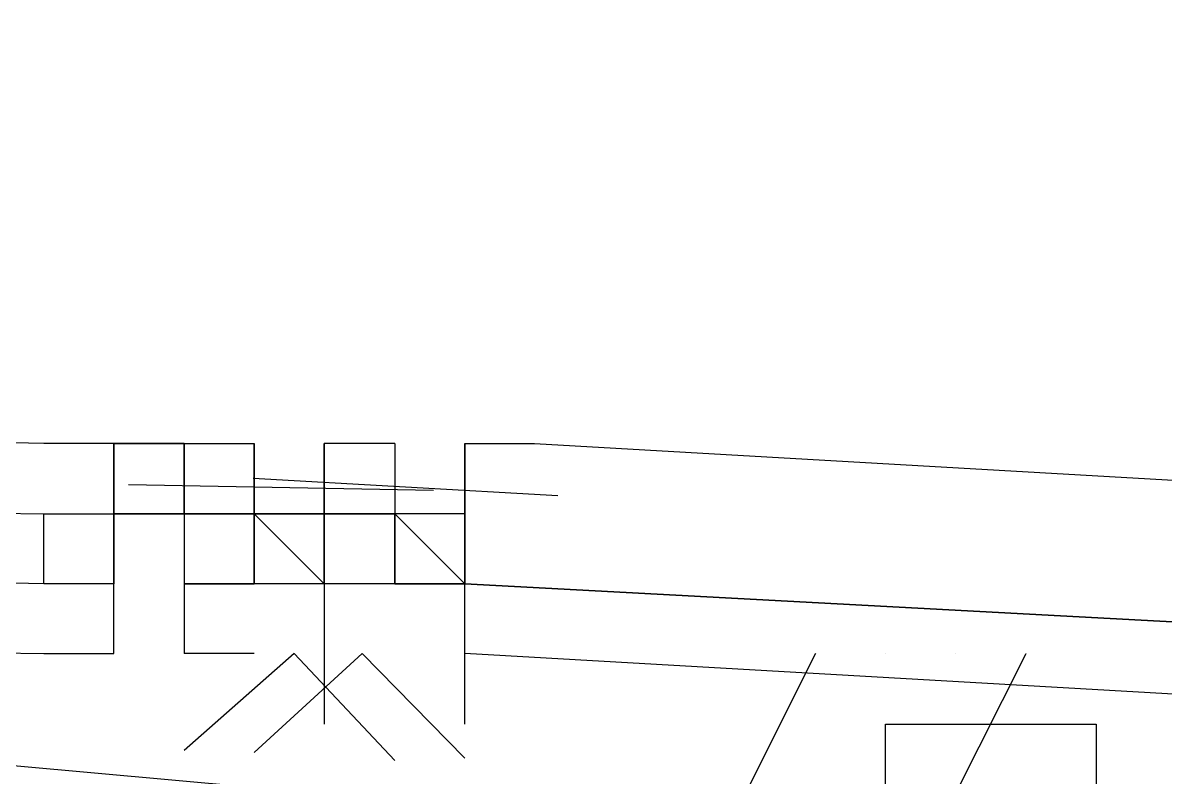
# Model space of a CAD drawing. Header units: feet. Extents: x -84 to 198, y -22 to 181.
# Drawn here: x 91.636 to 91.8531, y 153.9943 to 154.1378 of the extents above; entities that cross this region are included whole.
import ezdxf

# ---------------------------------------------------------------- set-up
doc = ezdxf.new("R2010")
doc.units = ezdxf.units.FT
doc.layers.add('A-LINEA', color=7, linetype='CONTINUOUS')

msp = doc.modelspace()

# ---------------------------------------------------------------- linework, layer by layer
at = {"layer": 'A-LINEA'}
for p, q in [((91.6533, 154.0578), (91.6533, 154.0578)), ((91.6533, 154.0578), (91.6533, 154.0578)), ((91.6533, 154.0578), (91.6533, 154.0578)), ((91.6533, 154.0578), (91.6667, 154.0578)), ((91.6533, 154.0578), (91.6533, 154.0578)), ((91.6533, 154.0578), (91.6533, 154.0578)), ((91.6533, 154.0444), (91.6533, 154.0578)), ((91.6533, 154.0578), (91.6533, 154.0578)), ((91.6533, 154.0578), (91.6533, 154.0578)), ((91.6667, 154.0578), (91.6533, 154.0578)), ((91.6533, 154.0578), (91.6533, 154.0578)), ((91.6533, 154.0578), (91.6533, 154.0578)), ((91.6533, 154.0578), (91.6533, 154.0578)), ((91.6533, 154.0578), (91.6533, 154.0578)), ((91.6533, 154.0578), (91.6533, 154.0578)), ((91.6533, 154.0578), (91.6533, 154.0578)), ((91.6533, 154.0578), (91.6533, 154.0578)), ((91.6533, 154.0578), (91.6667, 154.0578)), ((91.6533, 154.0578), (91.6533, 154.0578)), ((91.6533, 154.0578), (91.6533, 154.0578)), ((91.6533, 154.0444), (91.6533, 154.0578)), ((91.6533, 154.0578), (91.6533, 154.0578)), ((91.6533, 154.0578), (91.6533, 154.0578)), ((91.6667, 154.0578), (91.6533, 154.0578)), ((91.6533, 154.0578), (91.6533, 154.0578)), ((91.6533, 154.0578), (91.6533, 154.0578)), ((91.6533, 154.0578), (91.6533, 154.0578)), ((91.6533, 154.0578), (91.6533, 154.0578)), ((91.6667, 154.0578), (91.6667, 154.0578)), ((91.6667, 154.0578), (91.6667, 154.0578)), ((91.6667, 154.0578), (91.68, 154.0578)), ((91.6667, 154.0578), (91.6667, 154.0578)), ((91.6667, 154.0578), (91.6667, 154.0578)), ((91.6667, 154.0578), (91.68, 154.0578)), ((91.6667, 154.0578), (91.6667, 154.0578)), ((91.6667, 154.0578), (91.6667, 154.0578)), ((91.6667, 154.0444), (91.6667, 154.0578)), ((91.6667, 154.0578), (91.6667, 154.0578)), ((91.6667, 154.0578), (91.6667, 154.0444)), ((91.6667, 154.0578), (91.6667, 154.0578)), ((91.6667, 154.0578), (91.6667, 154.0578)), ((91.6667, 154.0578), (91.6667, 154.0444)), ((91.6667, 154.0578), (91.6667, 154.0578)), ((91.6667, 154.0578), (91.6667, 154.0578)), ((91.6667, 154.0578), (91.6667, 154.0578)), ((91.6667, 154.0578), (91.6667, 154.0444)), ((91.6667, 154.0578), (91.6667, 154.0578)), ((91.6667, 154.0578), (91.6667, 154.0578)), ((91.6667, 154.0578), (91.68, 154.0578)), ((91.6667, 154.0578), (91.6667, 154.0578)), ((91.6667, 154.0578), (91.6667, 154.0578)), ((91.6667, 154.0578), (91.68, 154.0578)), ((91.6667, 154.0578), (91.6667, 154.0578)), ((91.6667, 154.0578), (91.6667, 154.0578)), ((91.6667, 154.0444), (91.6667, 154.0578)), ((91.6667, 154.0578), (91.6667, 154.0578)), ((91.6667, 154.0578), (91.6667, 154.0444)), ((91.6667, 154.0578), (91.6667, 154.0578)), ((91.6667, 154.0578), (91.6667, 154.0578)), ((91.6667, 154.0578), (91.6667, 154.0444)), ((91.6667, 154.0578), (91.6667, 154.0578)), ((91.6667, 154.0578), (91.6667, 154.0578)), ((91.6667, 154.0578), (91.6667, 154.0578)), ((91.6667, 154.0578), (91.6667, 154.0444)), ((91.68, 154.0578), (91.68, 154.0578)), ((91.68, 154.0578), (91.68, 154.0578)), ((91.68, 154.0578), (91.68, 154.0578)), ((91.68, 154.0578), (91.68, 154.0578)), ((91.68, 154.0578), (91.68, 154.0578)), ((91.68, 154.0578), (91.68, 154.0578)), ((91.68, 154.0578), (91.68, 154.0578)), ((91.68, 154.0444), (91.68, 154.0578)), ((91.68, 154.0578), (91.68, 154.0578)), ((91.68, 154.0578), (91.68, 154.0578)), ((91.68, 154.0578), (91.68, 154.0578)), ((91.68, 154.0578), (91.68, 154.0578)), ((91.68, 154.0578), (91.68, 154.0578)), ((91.68, 154.0578), (91.68, 154.0578)), ((91.68, 154.0578), (91.68, 154.0578)), ((91.68, 154.0578), (91.68, 154.0578)), ((91.68, 154.0578), (91.68, 154.0578)), ((91.68, 154.0578), (91.68, 154.0578)), ((91.68, 154.0578), (91.68, 154.0578)), ((91.68, 154.0578), (91.68, 154.0578)), ((91.68, 154.0578), (91.68, 154.0444)), ((91.68, 154.0578), (91.68, 154.0578)), ((91.68, 154.0578), (91.68, 154.0578)), ((91.68, 154.0578), (91.68, 154.0578)), ((91.68, 154.0444), (91.68, 154.0578)), ((91.68, 154.0578), (91.68, 154.0578)), ((91.68, 154.0578), (91.68, 154.0578)), ((91.68, 154.0578), (91.68, 154.0578)), ((91.68, 154.0578), (91.68, 154.0578)), ((91.68, 154.0578), (91.68, 154.0578)), ((91.68, 154.0578), (91.68, 154.0578)), ((91.68, 154.0578), (91.68, 154.0578)), ((91.68, 154.0578), (91.68, 154.0578)), ((91.68, 154.0578), (91.68, 154.0578)), ((91.68, 154.0444), (91.68, 154.0578)), ((91.68, 154.0578), (91.68, 154.0578)), ((91.68, 154.0578), (91.68, 154.0578)), ((91.68, 154.0578), (91.68, 154.0578)), ((91.68, 154.0578), (91.68, 154.0578)), ((91.68, 154.0578), (91.68, 154.0578)), ((91.68, 154.0578), (91.68, 154.0578)), ((91.68, 154.0578), (91.68, 154.0578)), ((91.68, 154.0578), (91.68, 154.0578)), ((91.68, 154.0578), (91.68, 154.0578)), ((91.68, 154.0578), (91.68, 154.0578)), ((91.68, 154.0578), (91.68, 154.0578)), ((91.68, 154.0578), (91.68, 154.0578)), ((91.68, 154.0578), (91.68, 154.0444)), ((91.68, 154.0578), (91.68, 154.0578)), ((91.68, 154.0578), (91.68, 154.0578)), ((91.68, 154.0578), (91.68, 154.0578)), ((91.68, 154.0444), (91.68, 154.0578)), ((91.68, 154.0578), (91.68, 154.0578)), ((91.68, 154.0578), (91.68, 154.0578)), ((91.6933, 154.0578), (91.6933, 154.0578)), ((91.6933, 154.0444), (91.6933, 154.0578)), ((91.6933, 154.0578), (91.6933, 154.0578)), ((91.6933, 154.0578), (91.6933, 154.0578)), ((91.6933, 154.0578), (91.6933, 154.0578)), ((91.6933, 154.0578), (91.6933, 154.0578)), ((91.6933, 154.0578), (91.6933, 154.0578)), ((91.6933, 154.0444), (91.6933, 154.0578)), ((91.6933, 154.0578), (91.6933, 154.0578)), ((91.6933, 154.0578), (91.6933, 154.0578)), ((91.6933, 154.0444), (91.6933, 154.0578)), ((91.6933, 154.0578), (91.6933, 154.0578)), ((91.6933, 154.0578), (91.6933, 154.0578)), ((91.6933, 154.0578), (91.6933, 154.0578)), ((91.6933, 154.0578), (91.6933, 154.0578)), ((91.6933, 154.0444), (91.6933, 154.0578)), ((91.6933, 154.0578), (91.6933, 154.0578)), ((91.6933, 154.0578), (91.6933, 154.0578)), ((91.6933, 154.0578), (91.6933, 154.0578)), ((91.6933, 154.0578), (91.6933, 154.0578)), ((91.6933, 154.0578), (91.6933, 154.0444)), ((91.6933, 154.0578), (91.6933, 154.0578)), ((91.6933, 154.0578), (91.6933, 154.0578)), ((91.6933, 154.0578), (91.6933, 154.0578)), ((91.7067, 154.0578), (91.6933, 154.0578)), ((91.6933, 154.0578), (91.6933, 154.0578)), ((91.6933, 154.0444), (91.6933, 154.0578)), ((91.6933, 154.0578), (91.6933, 154.0578)), ((91.6933, 154.0578), (91.6933, 154.0578)), ((91.6933, 154.0578), (91.6933, 154.0578)), ((91.6933, 154.0578), (91.6933, 154.0578)), ((91.6933, 154.0578), (91.6933, 154.0578)), ((91.6933, 154.0444), (91.6933, 154.0578)), ((91.6933, 154.0578), (91.6933, 154.0578)), ((91.6933, 154.0578), (91.6933, 154.0578)), ((91.6933, 154.0444), (91.6933, 154.0578)), ((91.6933, 154.0578), (91.6933, 154.0578)), ((91.6933, 154.0578), (91.6933, 154.0578)), ((91.6933, 154.0578), (91.6933, 154.0578)), ((91.6933, 154.0578), (91.6933, 154.0578)), ((91.6933, 154.0444), (91.6933, 154.0578)), ((91.6933, 154.0578), (91.6933, 154.0578)), ((91.6933, 154.0578), (91.6933, 154.0578)), ((91.6933, 154.0578), (91.6933, 154.0578)), ((91.6933, 154.0578), (91.6933, 154.0578)), ((91.6933, 154.0578), (91.6933, 154.0444)), ((91.6933, 154.0578), (91.6933, 154.0578)), ((91.6933, 154.0578), (91.6933, 154.0578)), ((91.6933, 154.0578), (91.6933, 154.0578)), ((91.7067, 154.0578), (91.6933, 154.0578)), ((91.7067, 154.0578), (91.7067, 154.0578)), ((91.7067, 154.0578), (91.7067, 154.0578)), ((91.7067, 154.0578), (91.7067, 154.0578)), ((91.7067, 154.0578), (91.7067, 154.0578)), ((91.7067, 154.0578), (91.7067, 154.0444)), ((91.7067, 154.0578), (91.7067, 154.0578)), ((91.7067, 154.0578), (91.7067, 154.0578)), ((91.7067, 154.0578), (91.7067, 154.0578)), ((91.7067, 154.0578), (91.7067, 154.0578)), ((91.7067, 154.0578), (91.7067, 154.0444)), ((91.7067, 154.0578), (91.7067, 154.0578)), ((91.7067, 154.0578), (91.7067, 154.0578)), ((91.7067, 154.0578), (91.7067, 154.0578)), ((91.7067, 154.0578), (91.7067, 154.0578)), ((91.7067, 154.0578), (91.7067, 154.0444)), ((91.7067, 154.0578), (91.7067, 154.0578)), ((91.7067, 154.0578), (91.7067, 154.0578)), ((91.7067, 154.0578), (91.7067, 154.0578)), ((91.7067, 154.0578), (91.7067, 154.0578)), ((91.7067, 154.0578), (91.7067, 154.0444)), ((91.72, 154.0578), (91.72, 154.0578)), ((91.72, 154.0578), (91.72, 154.0578)), ((91.72, 154.0578), (91.72, 154.0444)), ((91.72, 154.0578), (91.72, 154.0578)), ((91.72, 154.0578), (91.72, 154.0578)), ((91.72, 154.0578), (91.72, 154.0578)), ((91.72, 154.0578), (91.72, 154.0444)), ((91.72, 154.0578), (91.72, 154.0578)), ((91.72, 154.0578), (91.72, 154.0578)), ((91.72, 154.0444), (91.72, 154.0578)), ((91.72, 154.0578), (91.72, 154.0578)), ((91.72, 154.0578), (91.72, 154.0578)), ((91.72, 154.0578), (91.72, 154.0578)), ((91.72, 154.0578), (91.72, 154.0578)), ((91.72, 154.0578), (91.72, 154.0444)), ((91.72, 154.0578), (91.72, 154.0578)), ((91.72, 154.0578), (91.72, 154.0578)), ((91.72, 154.0578), (91.72, 154.0578)), ((91.72, 154.0578), (91.72, 154.0444)), ((91.72, 154.0578), (91.72, 154.0578)), ((91.72, 154.0578), (91.72, 154.0578)), ((91.72, 154.0444), (91.72, 154.0578)), ((91.72, 154.0578), (91.72, 154.0578)), ((91.72, 154.0578), (91.72, 154.0578)), ((91.6798, 154.0512), (91.7377, 154.0479)), ((91.6798, 154.0512), (91.7377, 154.0479)), ((91.6561, 154.05), (91.7141, 154.0489)), ((91.6561, 154.05), (91.7141, 154.0489)), ((91.6533, 154.0444), (91.6533, 154.0444)), ((91.6533, 154.0444), (91.6533, 154.0444)), ((91.6533, 154.0444), (91.6533, 154.0444)), ((91.6533, 154.0444), (91.6533, 154.0444)), ((91.6533, 154.0444), (91.6533, 154.0444)), ((91.6533, 154.0444), (91.6533, 154.0444)), ((91.6533, 154.0444), (91.6533, 154.0444)), ((91.6533, 154.0444), (91.6533, 154.0444)), ((91.6533, 154.0311), (91.6533, 154.0444)), ((91.6533, 154.0444), (91.6667, 154.0444)), ((91.6533, 154.0444), (91.6533, 154.0444)), ((91.6533, 154.0444), (91.6667, 154.0444)), ((91.6533, 154.0444), (91.6533, 154.0444)), ((91.6533, 154.0444), (91.6533, 154.0444)), ((91.6533, 154.0444), (91.6533, 154.0444)), ((91.6533, 154.0444), (91.6533, 154.0444)), ((91.6533, 154.0444), (91.6533, 154.0444)), ((91.6533, 154.0444), (91.6667, 154.0444)), ((91.6533, 154.0444), (91.6533, 154.0444)), ((91.6533, 154.0444), (91.6533, 154.0444)), ((91.6533, 154.0444), (91.6533, 154.0444)), ((91.6533, 154.0444), (91.6533, 154.0444)), ((91.6533, 154.0444), (91.6533, 154.0444)), ((91.6533, 154.0444), (91.6533, 154.0311)), ((91.6533, 154.0444), (91.6533, 154.0444)), ((91.6533, 154.0444), (91.6533, 154.0444)), ((91.6533, 154.0444), (91.6533, 154.0444)), ((91.6533, 154.0444), (91.6533, 154.0444)), ((91.6533, 154.0444), (91.6533, 154.0444)), ((91.6533, 154.0444), (91.6533, 154.0444)), ((91.6533, 154.0444), (91.6533, 154.0311)), ((91.6533, 154.0444), (91.6533, 154.0444)), ((91.6533, 154.0444), (91.6533, 154.0444)), ((91.6533, 154.0444), (91.6533, 154.0444)), ((91.6533, 154.0444), (91.6533, 154.0444)), ((91.6533, 154.0444), (91.6533, 154.0444)), ((91.6533, 154.0444), (91.6533, 154.0444)), ((91.6533, 154.0444), (91.6533, 154.0444)), ((91.6533, 154.0444), (91.6533, 154.0444)), ((91.6533, 154.0311), (91.6533, 154.0444)), ((91.6533, 154.0444), (91.6667, 154.0444)), ((91.6533, 154.0444), (91.6533, 154.0444)), ((91.6533, 154.0444), (91.6667, 154.0444)), ((91.6533, 154.0444), (91.6533, 154.0444)), ((91.6533, 154.0444), (91.6533, 154.0444)), ((91.6533, 154.0444), (91.6533, 154.0444)), ((91.6533, 154.0444), (91.6533, 154.0444)), ((91.6533, 154.0444), (91.6533, 154.0444)), ((91.6533, 154.0444), (91.6667, 154.0444)), ((91.6533, 154.0444), (91.6533, 154.0444)), ((91.6533, 154.0444), (91.6533, 154.0444)), ((91.6533, 154.0444), (91.6533, 154.0444)), ((91.6533, 154.0444), (91.6533, 154.0444)), ((91.6533, 154.0444), (91.6533, 154.0444)), ((91.6533, 154.0444), (91.6533, 154.0311)), ((91.6533, 154.0444), (91.6533, 154.0444)), ((91.6533, 154.0444), (91.6533, 154.0444)), ((91.6533, 154.0444), (91.6533, 154.0444)), ((91.6533, 154.0444), (91.6533, 154.0444)), ((91.6533, 154.0444), (91.6533, 154.0444)), ((91.6533, 154.0444), (91.6533, 154.0444)), ((91.6533, 154.0444), (91.6533, 154.0311)), ((91.6667, 154.0444), (91.6667, 154.0444)), ((91.6667, 154.0444), (91.6667, 154.0444)), ((91.6667, 154.0444), (91.6667, 154.0311)), ((91.6667, 154.0444), (91.6667, 154.0444)), ((91.6667, 154.0444), (91.6667, 154.0444)), ((91.68, 154.0444), (91.6667, 154.0444)), ((91.6667, 154.0444), (91.6667, 154.0444)), ((91.6667, 154.0444), (91.6667, 154.0444)), ((91.68, 154.0444), (91.6667, 154.0444)), ((91.6667, 154.0444), (91.6667, 154.0444)), ((91.6667, 154.0444), (91.6667, 154.0444)), ((91.6667, 154.0444), (91.68, 154.0444)), ((91.6667, 154.0444), (91.68, 154.0444)), ((91.6667, 154.0444), (91.6667, 154.0444)), ((91.6667, 154.0444), (91.6667, 154.0444)), ((91.6667, 154.0444), (91.6667, 154.0444)), ((91.6667, 154.0444), (91.6667, 154.0444)), ((91.6667, 154.0444), (91.6667, 154.0444)), ((91.6667, 154.0444), (91.6667, 154.0444)), ((91.6667, 154.0444), (91.6667, 154.0444)), ((91.6667, 154.0444), (91.6667, 154.0444)), ((91.6667, 154.0444), (91.6667, 154.0444)), ((91.6667, 154.0444), (91.6667, 154.0444)), ((91.6667, 154.0444), (91.6667, 154.0444)), ((91.6667, 154.0444), (91.6667, 154.0444)), ((91.6667, 154.0444), (91.6667, 154.0444)), ((91.6667, 154.0444), (91.6667, 154.0444)), ((91.68, 154.0444), (91.6667, 154.0444)), ((91.6667, 154.0444), (91.6667, 154.0444)), ((91.6667, 154.0444), (91.6667, 154.0444)), ((91.6667, 154.0444), (91.6667, 154.0444)), ((91.68, 154.0444), (91.6667, 154.0444)), ((91.6667, 154.0444), (91.6667, 154.0444)), ((91.6667, 154.0444), (91.6667, 154.0444)), ((91.6667, 154.0444), (91.6667, 154.0444)), ((91.6667, 154.0444), (91.6667, 154.0444)), ((91.6667, 154.0444), (91.6667, 154.0444)), ((91.6667, 154.0444), (91.6667, 154.0311)), ((91.6667, 154.0444), (91.6667, 154.0444)), ((91.6667, 154.0444), (91.6667, 154.0444)), ((91.68, 154.0444), (91.6667, 154.0444)), ((91.6667, 154.0444), (91.6667, 154.0444)), ((91.6667, 154.0444), (91.6667, 154.0444)), ((91.68, 154.0444), (91.6667, 154.0444)), ((91.6667, 154.0444), (91.6667, 154.0444)), ((91.6667, 154.0444), (91.6667, 154.0444)), ((91.6667, 154.0444), (91.68, 154.0444)), ((91.6667, 154.0444), (91.68, 154.0444)), ((91.6667, 154.0444), (91.6667, 154.0444)), ((91.6667, 154.0444), (91.6667, 154.0444)), ((91.6667, 154.0444), (91.6667, 154.0444)), ((91.6667, 154.0444), (91.6667, 154.0444)), ((91.6667, 154.0444), (91.6667, 154.0444)), ((91.6667, 154.0444), (91.6667, 154.0444)), ((91.6667, 154.0444), (91.6667, 154.0444)), ((91.6667, 154.0444), (91.6667, 154.0444)), ((91.6667, 154.0444), (91.6667, 154.0444)), ((91.6667, 154.0444), (91.6667, 154.0444)), ((91.6667, 154.0444), (91.6667, 154.0444)), ((91.6667, 154.0444), (91.6667, 154.0444)), ((91.6667, 154.0444), (91.6667, 154.0444)), ((91.6667, 154.0444), (91.6667, 154.0444)), ((91.68, 154.0444), (91.6667, 154.0444)), ((91.6667, 154.0444), (91.6667, 154.0444)), ((91.6667, 154.0444), (91.6667, 154.0444)), ((91.6667, 154.0444), (91.6667, 154.0444)), ((91.68, 154.0444), (91.6667, 154.0444)), ((91.6667, 154.0444), (91.6667, 154.0444)), ((91.6667, 154.0444), (91.6667, 154.0444)), ((91.6667, 154.0444), (91.6667, 154.0444)), ((91.68, 154.0444), (91.68, 154.0444)), ((91.68, 154.0444), (91.68, 154.0444)), ((91.68, 154.0444), (91.68, 154.0444)), ((91.68, 154.0444), (91.68, 154.0444)), ((91.68, 154.0444), (91.68, 154.0444)), ((91.68, 154.0444), (91.68, 154.0444)), ((91.68, 154.0444), (91.68, 154.0444)), ((91.68, 154.0444), (91.68, 154.0444)), ((91.68, 154.0444), (91.68, 154.0444)), ((91.68, 154.0444), (91.68, 154.0444)), ((91.68, 154.0444), (91.68, 154.0444)), ((91.68, 154.0444), (91.68, 154.0444)), ((91.68, 154.0444), (91.68, 154.0444)), ((91.68, 154.0444), (91.68, 154.0444)), ((91.68, 154.0444), (91.68, 154.0444)), ((91.68, 154.0444), (91.68, 154.0444)), ((91.68, 154.0444), (91.68, 154.0444)), ((91.68, 154.0444), (91.68, 154.0444)), ((91.68, 154.0444), (91.68, 154.0444)), ((91.68, 154.0444), (91.68, 154.0444)), ((91.68, 154.0444), (91.6933, 154.0311)), ((91.68, 154.0444), (91.68, 154.0311)), ((91.68, 154.0444), (91.68, 154.0444)), ((91.68, 154.0444), (91.68, 154.0444)), ((91.68, 154.0444), (91.68, 154.0444)), ((91.68, 154.0444), (91.68, 154.0444)), ((91.68, 154.0444), (91.68, 154.0444)), ((91.68, 154.0444), (91.68, 154.0444)), ((91.68, 154.0444), (91.68, 154.0444)), ((91.68, 154.0311), (91.68, 154.0444)), ((91.68, 154.0444), (91.68, 154.0444)), ((91.68, 154.0444), (91.68, 154.0444)), ((91.68, 154.0311), (91.68, 154.0444)), ((91.68, 154.0444), (91.68, 154.0444)), ((91.68, 154.0444), (91.68, 154.0444)), ((91.68, 154.0444), (91.68, 154.0444)), ((91.68, 154.0444), (91.68, 154.0444)), ((91.68, 154.0444), (91.68, 154.0444)), ((91.68, 154.0444), (91.68, 154.0444)), ((91.68, 154.0444), (91.68, 154.0444)), ((91.68, 154.0444), (91.68, 154.0444)), ((91.68, 154.0444), (91.68, 154.0444)), ((91.68, 154.0444), (91.68, 154.0444)), ((91.68, 154.0311), (91.68, 154.0444)), ((91.68, 154.0444), (91.68, 154.0444)), ((91.68, 154.0444), (91.68, 154.0444)), ((91.68, 154.0444), (91.68, 154.0444)), ((91.68, 154.0444), (91.68, 154.0444)), ((91.68, 154.0444), (91.68, 154.0311)), ((91.68, 154.0444), (91.6933, 154.0444)), ((91.68, 154.0444), (91.68, 154.0311)), ((91.68, 154.0444), (91.68, 154.0444)), ((91.68, 154.0444), (91.68, 154.0444)), ((91.68, 154.0444), (91.68, 154.0444)), ((91.68, 154.0444), (91.68, 154.0444)), ((91.68, 154.0444), (91.68, 154.0444)), ((91.6933, 154.0311), (91.68, 154.0444)), ((91.68, 154.0444), (91.68, 154.0444)), ((91.68, 154.0444), (91.68, 154.0444)), ((91.68, 154.0444), (91.68, 154.0444)), ((91.68, 154.0444), (91.68, 154.0444)), ((91.68, 154.0444), (91.68, 154.0444)), ((91.68, 154.0444), (91.68, 154.0444)), ((91.68, 154.0444), (91.68, 154.0444)), ((91.68, 154.0444), (91.68, 154.0444)), ((91.68, 154.0444), (91.68, 154.0444)), ((91.68, 154.0444), (91.68, 154.0444)), ((91.68, 154.0444), (91.68, 154.0444)), ((91.68, 154.0444), (91.68, 154.0444)), ((91.68, 154.0444), (91.68, 154.0444)), ((91.68, 154.0444), (91.68, 154.0444)), ((91.68, 154.0444), (91.68, 154.0444)), ((91.68, 154.0444), (91.68, 154.0444)), ((91.68, 154.0444), (91.68, 154.0444)), ((91.68, 154.0444), (91.68, 154.0444)), ((91.68, 154.0444), (91.68, 154.0444)), ((91.68, 154.0444), (91.68, 154.0444)), ((91.68, 154.0444), (91.6933, 154.0311)), ((91.68, 154.0444), (91.68, 154.0311)), ((91.68, 154.0444), (91.68, 154.0444)), ((91.68, 154.0444), (91.68, 154.0444)), ((91.68, 154.0444), (91.68, 154.0444)), ((91.68, 154.0444), (91.68, 154.0444)), ((91.68, 154.0444), (91.68, 154.0444)), ((91.68, 154.0444), (91.68, 154.0444)), ((91.68, 154.0444), (91.68, 154.0444)), ((91.68, 154.0311), (91.68, 154.0444)), ((91.68, 154.0444), (91.68, 154.0444)), ((91.68, 154.0444), (91.68, 154.0444)), ((91.68, 154.0311), (91.68, 154.0444)), ((91.68, 154.0444), (91.68, 154.0444)), ((91.68, 154.0444), (91.68, 154.0444)), ((91.68, 154.0444), (91.68, 154.0444)), ((91.68, 154.0444), (91.68, 154.0444)), ((91.68, 154.0444), (91.68, 154.0444)), ((91.68, 154.0444), (91.68, 154.0444)), ((91.68, 154.0444), (91.68, 154.0444)), ((91.68, 154.0444), (91.68, 154.0444)), ((91.68, 154.0444), (91.68, 154.0444)), ((91.68, 154.0444), (91.68, 154.0444)), ((91.68, 154.0311), (91.68, 154.0444)), ((91.68, 154.0444), (91.68, 154.0444)), ((91.68, 154.0444), (91.68, 154.0444)), ((91.68, 154.0444), (91.68, 154.0444)), ((91.68, 154.0444), (91.68, 154.0444)), ((91.68, 154.0444), (91.68, 154.0311)), ((91.68, 154.0444), (91.6933, 154.0444)), ((91.68, 154.0444), (91.68, 154.0311)), ((91.68, 154.0444), (91.68, 154.0444)), ((91.68, 154.0444), (91.68, 154.0444)), ((91.68, 154.0444), (91.68, 154.0444)), ((91.68, 154.0444), (91.68, 154.0444)), ((91.68, 154.0444), (91.68, 154.0444)), ((91.6933, 154.0311), (91.68, 154.0444)), ((91.6933, 154.0444), (91.6933, 154.0444)), ((91.6933, 154.0444), (91.6933, 154.0444)), ((91.6933, 154.0444), (91.6933, 154.0444)), ((91.6933, 154.0311), (91.6933, 154.0444)), ((91.7067, 154.0444), (91.6933, 154.0444)), ((91.6933, 154.0444), (91.6933, 154.0444)), ((91.6933, 154.0444), (91.6933, 154.0444)), ((91.6933, 154.0444), (91.6933, 154.0444)), ((91.6933, 154.0444), (91.6933, 154.0311)), ((91.6933, 154.0444), (91.6933, 154.0444)), ((91.6933, 154.0444), (91.6933, 154.0444)), ((91.6933, 154.0444), (91.6933, 154.0444)), ((91.6933, 154.0444), (91.6933, 154.0444)), ((91.6933, 154.0444), (91.6933, 154.0444)), ((91.6933, 154.0444), (91.6933, 154.0444)), ((91.6933, 154.0444), (91.6933, 154.0444)), ((91.6933, 154.0444), (91.6933, 154.0444)), ((91.6933, 154.0444), (91.6933, 154.0444)), ((91.6933, 154.0444), (91.6933, 154.0444)), ((91.6933, 154.0444), (91.6933, 154.0444)), ((91.6933, 154.0311), (91.6933, 154.0444)), ((91.7067, 154.0444), (91.6933, 154.0444)), ((91.6933, 154.0444), (91.6933, 154.0444)), ((91.6933, 154.0444), (91.6933, 154.0444)), ((91.6933, 154.0444), (91.6933, 154.0444)), ((91.6933, 154.0444), (91.6933, 154.0444)), ((91.6933, 154.0444), (91.6933, 154.0444)), ((91.6933, 154.0444), (91.7067, 154.0444)), ((91.6933, 154.0444), (91.6933, 154.0444)), ((91.6933, 154.0444), (91.7067, 154.0444)), ((91.6933, 154.0444), (91.6933, 154.0444)), ((91.6933, 154.0444), (91.6933, 154.0444)), ((91.6933, 154.0444), (91.6933, 154.0444)), ((91.6933, 154.0311), (91.6933, 154.0444)), ((91.6933, 154.0444), (91.6933, 154.0444)), ((91.6933, 154.0444), (91.6933, 154.0444)), ((91.6933, 154.0444), (91.6933, 154.0444)), ((91.6933, 154.0444), (91.6933, 154.0444)), ((91.6933, 154.0444), (91.6933, 154.0444)), ((91.6933, 154.0444), (91.6933, 154.0444)), ((91.6933, 154.0444), (91.6933, 154.0444)), ((91.6933, 154.0444), (91.6933, 154.0444)), ((91.6933, 154.0444), (91.6933, 154.0444)), ((91.6933, 154.0444), (91.6933, 154.0444)), ((91.6933, 154.0444), (91.6933, 154.0444)), ((91.6933, 154.0444), (91.6933, 154.0444)), ((91.6933, 154.0444), (91.6933, 154.0444)), ((91.6933, 154.0444), (91.6933, 154.0444)), ((91.6933, 154.0444), (91.6933, 154.0444)), ((91.6933, 154.0444), (91.6933, 154.0444)), ((91.6933, 154.0444), (91.6933, 154.0444)), ((91.6933, 154.0444), (91.6933, 154.0444)), ((91.6933, 154.0444), (91.6933, 154.0444)), ((91.6933, 154.0444), (91.6933, 154.0311)), ((91.6933, 154.0444), (91.6933, 154.0444)), ((91.6933, 154.0444), (91.6933, 154.0444)), ((91.6933, 154.0444), (91.6933, 154.0444)), ((91.6933, 154.0444), (91.6933, 154.0444)), ((91.6933, 154.0444), (91.6933, 154.0444)), ((91.6933, 154.0444), (91.6933, 154.0444)), ((91.6933, 154.0444), (91.6933, 154.0444)), ((91.6933, 154.0444), (91.6933, 154.0444)), ((91.6933, 154.0444), (91.6933, 154.0444)), ((91.6933, 154.0311), (91.6933, 154.0444)), ((91.7067, 154.0444), (91.6933, 154.0444)), ((91.6933, 154.0444), (91.6933, 154.0444)), ((91.6933, 154.0444), (91.6933, 154.0444)), ((91.6933, 154.0444), (91.6933, 154.0444)), ((91.6933, 154.0444), (91.6933, 154.0311)), ((91.6933, 154.0444), (91.6933, 154.0444)), ((91.6933, 154.0444), (91.6933, 154.0444)), ((91.6933, 154.0444), (91.6933, 154.0444)), ((91.6933, 154.0444), (91.6933, 154.0444)), ((91.6933, 154.0444), (91.6933, 154.0444)), ((91.6933, 154.0444), (91.6933, 154.0444)), ((91.6933, 154.0444), (91.6933, 154.0444)), ((91.6933, 154.0444), (91.6933, 154.0444)), ((91.6933, 154.0444), (91.6933, 154.0444)), ((91.6933, 154.0444), (91.6933, 154.0444)), ((91.6933, 154.0444), (91.6933, 154.0444)), ((91.6933, 154.0311), (91.6933, 154.0444)), ((91.7067, 154.0444), (91.6933, 154.0444)), ((91.6933, 154.0444), (91.6933, 154.0444)), ((91.6933, 154.0444), (91.6933, 154.0444)), ((91.6933, 154.0444), (91.6933, 154.0444)), ((91.6933, 154.0444), (91.6933, 154.0444)), ((91.6933, 154.0444), (91.6933, 154.0444)), ((91.6933, 154.0444), (91.7067, 154.0444)), ((91.6933, 154.0444), (91.6933, 154.0444)), ((91.6933, 154.0444), (91.7067, 154.0444)), ((91.6933, 154.0444), (91.6933, 154.0444)), ((91.6933, 154.0444), (91.6933, 154.0444)), ((91.6933, 154.0444), (91.6933, 154.0444)), ((91.6933, 154.0311), (91.6933, 154.0444)), ((91.6933, 154.0444), (91.6933, 154.0444)), ((91.6933, 154.0444), (91.6933, 154.0444)), ((91.6933, 154.0444), (91.6933, 154.0444)), ((91.6933, 154.0444), (91.6933, 154.0444)), ((91.6933, 154.0444), (91.6933, 154.0444)), ((91.6933, 154.0444), (91.6933, 154.0444)), ((91.6933, 154.0444), (91.6933, 154.0444)), ((91.6933, 154.0444), (91.6933, 154.0444)), ((91.6933, 154.0444), (91.6933, 154.0444)), ((91.6933, 154.0444), (91.6933, 154.0444)), ((91.6933, 154.0444), (91.6933, 154.0444)), ((91.6933, 154.0444), (91.6933, 154.0444)), ((91.6933, 154.0444), (91.6933, 154.0444)), ((91.6933, 154.0444), (91.6933, 154.0444)), ((91.6933, 154.0444), (91.6933, 154.0444)), ((91.6933, 154.0444), (91.6933, 154.0444)), ((91.6933, 154.0444), (91.6933, 154.0444)), ((91.6933, 154.0444), (91.6933, 154.0444)), ((91.6933, 154.0444), (91.6933, 154.0444)), ((91.6933, 154.0444), (91.6933, 154.0311)), ((91.6933, 154.0444), (91.6933, 154.0444)), ((91.6933, 154.0444), (91.6933, 154.0444)), ((91.6933, 154.0444), (91.6933, 154.0444)), ((91.6933, 154.0444), (91.6933, 154.0444)), ((91.6933, 154.0444), (91.6933, 154.0444)), ((91.6933, 154.0444), (91.6933, 154.0444)), ((91.7067, 154.0444), (91.7067, 154.0444)), ((91.7067, 154.0444), (91.7067, 154.0444)), ((91.7067, 154.0444), (91.7067, 154.0444)), ((91.7067, 154.0444), (91.7067, 154.0444)), ((91.7067, 154.0444), (91.7067, 154.0444)), ((91.7067, 154.0444), (91.7067, 154.0444)), ((91.7067, 154.0444), (91.7067, 154.0444)), ((91.7067, 154.0444), (91.7067, 154.0444)), ((91.72, 154.0444), (91.7067, 154.0444)), ((91.7067, 154.0444), (91.7067, 154.0444)), ((91.7067, 154.0444), (91.7067, 154.0444)), ((91.7067, 154.0444), (91.7067, 154.0444)), ((91.7067, 154.0444), (91.7067, 154.0444)), ((91.7067, 154.0444), (91.7067, 154.0444)), ((91.7067, 154.0444), (91.7067, 154.0444)), ((91.72, 154.0444), (91.7067, 154.0444)), ((91.7067, 154.0311), (91.7067, 154.0444)), ((91.7067, 154.0444), (91.7067, 154.0444)), ((91.72, 154.0444), (91.7067, 154.0444)), ((91.7067, 154.0444), (91.7067, 154.0444)), ((91.7067, 154.0444), (91.7067, 154.0444)), ((91.7067, 154.0444), (91.7067, 154.0444)), ((91.7067, 154.0444), (91.7067, 154.0444)), ((91.7067, 154.0444), (91.7067, 154.0444)), ((91.7067, 154.0444), (91.7067, 154.0444)), ((91.7067, 154.0444), (91.7067, 154.0444)), ((91.7067, 154.0444), (91.7067, 154.0444)), ((91.7067, 154.0444), (91.7067, 154.0444)), ((91.7067, 154.0444), (91.7067, 154.0444)), ((91.7067, 154.0444), (91.7067, 154.0444)), ((91.7067, 154.0444), (91.7067, 154.0444)), ((91.7067, 154.0311), (91.7067, 154.0444)), ((91.7067, 154.0444), (91.7067, 154.0444)), ((91.7067, 154.0311), (91.7067, 154.0444)), ((91.7067, 154.0444), (91.7067, 154.0444)), ((91.7067, 154.0444), (91.7067, 154.0444)), ((91.7067, 154.0444), (91.7067, 154.0444)), ((91.7067, 154.0444), (91.7067, 154.0444)), ((91.7067, 154.0444), (91.7067, 154.0444)), ((91.7067, 154.0444), (91.7067, 154.0444)), ((91.7067, 154.0444), (91.7067, 154.0444)), ((91.7067, 154.0444), (91.7067, 154.0444)), ((91.7067, 154.0444), (91.7067, 154.0444)), ((91.72, 154.0444), (91.7067, 154.0444)), ((91.7067, 154.0444), (91.7067, 154.0444)), ((91.7067, 154.0444), (91.7067, 154.0444)), ((91.7067, 154.0444), (91.7067, 154.0444)), ((91.7067, 154.0444), (91.7067, 154.0444)), ((91.7067, 154.0444), (91.7067, 154.0444)), ((91.7067, 154.0444), (91.7067, 154.0444)), ((91.72, 154.0444), (91.7067, 154.0444)), ((91.7067, 154.0311), (91.7067, 154.0444)), ((91.7067, 154.0444), (91.7067, 154.0444)), ((91.72, 154.0444), (91.7067, 154.0444)), ((91.7067, 154.0444), (91.7067, 154.0444)), ((91.7067, 154.0444), (91.7067, 154.0444)), ((91.7067, 154.0444), (91.7067, 154.0444)), ((91.7067, 154.0444), (91.7067, 154.0444)), ((91.7067, 154.0444), (91.7067, 154.0444)), ((91.7067, 154.0444), (91.7067, 154.0444)), ((91.7067, 154.0444), (91.7067, 154.0444)), ((91.7067, 154.0444), (91.7067, 154.0444)), ((91.7067, 154.0444), (91.7067, 154.0444)), ((91.7067, 154.0444), (91.7067, 154.0444)), ((91.7067, 154.0444), (91.7067, 154.0444)), ((91.7067, 154.0444), (91.7067, 154.0444)), ((91.7067, 154.0311), (91.7067, 154.0444)), ((91.7067, 154.0444), (91.7067, 154.0444)), ((91.7067, 154.0311), (91.7067, 154.0444)), ((91.7067, 154.0444), (91.7067, 154.0444)), ((91.72, 154.0311), (91.72, 154.0444)), ((91.72, 154.0444), (91.72, 154.0444)), ((91.72, 154.0444), (91.72, 154.0444)), ((91.72, 154.0444), (91.72, 154.0444)), ((91.72, 154.0444), (91.72, 154.0444)), ((91.72, 154.0444), (91.72, 154.0444)), ((91.72, 154.0444), (91.72, 154.0444)), ((91.72, 154.0444), (91.72, 154.0444)), ((91.72, 154.0444), (91.72, 154.0444)), ((91.72, 154.0444), (91.72, 154.0444)), ((91.72, 154.0444), (91.72, 154.0444)), ((91.72, 154.0444), (91.72, 154.0444)), ((91.72, 154.0444), (91.72, 154.0444)), ((91.72, 154.0444), (91.72, 154.0444)), ((91.72, 154.0444), (91.72, 154.0444)), ((91.72, 154.0444), (91.72, 154.0444)), ((91.72, 154.0444), (91.72, 154.0311)), ((91.72, 154.0444), (91.72, 154.0444)), ((91.72, 154.0444), (91.72, 154.0444)), ((91.72, 154.0444), (91.72, 154.0311)), ((91.72, 154.0444), (91.72, 154.0444)), ((91.72, 154.0444), (91.72, 154.0444)), ((91.72, 154.0444), (91.72, 154.0444)), ((91.72, 154.0444), (91.72, 154.0444)), ((91.72, 154.0311), (91.72, 154.0444)), ((91.72, 154.0444), (91.72, 154.0444)), ((91.72, 154.0444), (91.72, 154.0444)), ((91.72, 154.0444), (91.72, 154.0444)), ((91.72, 154.0444), (91.72, 154.0444)), ((91.72, 154.0444), (91.72, 154.0444)), ((91.72, 154.0444), (91.72, 154.0444)), ((91.72, 154.0444), (91.72, 154.0444)), ((91.72, 154.0444), (91.72, 154.0444)), ((91.72, 154.0444), (91.72, 154.0444)), ((91.72, 154.0444), (91.72, 154.0444)), ((91.72, 154.0444), (91.72, 154.0444)), ((91.72, 154.0444), (91.72, 154.0444)), ((91.72, 154.0444), (91.72, 154.0444)), ((91.72, 154.0444), (91.72, 154.0444)), ((91.72, 154.0444), (91.72, 154.0444)), ((91.72, 154.0444), (91.72, 154.0311)), ((91.72, 154.0444), (91.72, 154.0444)), ((91.72, 154.0444), (91.72, 154.0444)), ((91.72, 154.0444), (91.72, 154.0311)), ((91.72, 154.0444), (91.72, 154.0444)), ((91.72, 154.0444), (91.72, 154.0444)), ((91.72, 154.0444), (91.72, 154.0444)), ((91.72, 154.0444), (91.72, 154.0444)), ((91.64, 154.0311), (91.64, 154.0311)), ((91.64, 154.0311), (91.64, 154.0311)), ((91.6533, 154.0178), (91.6533, 154.0311)), ((91.6533, 154.0311), (91.6533, 154.0311)), ((91.6533, 154.0311), (91.6533, 154.0311)), ((91.6533, 154.0311), (91.6533, 154.0311)), ((91.6533, 154.0311), (91.6533, 154.0311)), ((91.6533, 154.0311), (91.6533, 154.0311)), ((91.6533, 154.0311), (91.6533, 154.0311)), ((91.6533, 154.0311), (91.6533, 154.0311)), ((91.6533, 154.0311), (91.6533, 154.0311)), ((91.6533, 154.0311), (91.6533, 154.0311)), ((91.6533, 154.0311), (91.6533, 154.0311)), ((91.6533, 154.0178), (91.6533, 154.0311)), ((91.6533, 154.0311), (91.6533, 154.0311)), ((91.6533, 154.0178), (91.6533, 154.0311)), ((91.6533, 154.0311), (91.6533, 154.0311)), ((91.6533, 154.0311), (91.6533, 154.0311)), ((91.6533, 154.0311), (91.6533, 154.0311)), ((91.6533, 154.0311), (91.6533, 154.0311)), ((91.6533, 154.0311), (91.6533, 154.0311)), ((91.6533, 154.0178), (91.6533, 154.0311)), ((91.6533, 154.0311), (91.6533, 154.0311)), ((91.6533, 154.0311), (91.6533, 154.0311)), ((91.6533, 154.0311), (91.6533, 154.0311)), ((91.6533, 154.0311), (91.6533, 154.0311)), ((91.6533, 154.0311), (91.6533, 154.0311)), ((91.6533, 154.0311), (91.6533, 154.0311)), ((91.6533, 154.0311), (91.6533, 154.0311)), ((91.6533, 154.0311), (91.6533, 154.0311)), ((91.6533, 154.0311), (91.6533, 154.0311)), ((91.6533, 154.0311), (91.6533, 154.0311)), ((91.6533, 154.0178), (91.6533, 154.0311)), ((91.6533, 154.0311), (91.6533, 154.0311)), ((91.6533, 154.0178), (91.6533, 154.0311)), ((91.6533, 154.0311), (91.6533, 154.0311)), ((91.6533, 154.0311), (91.6533, 154.0311)), ((91.6533, 154.0311), (91.6533, 154.0311)), ((91.6533, 154.0311), (91.6533, 154.0311)), ((91.6533, 154.0311), (91.6533, 154.0311)), ((91.68, 154.0311), (91.6667, 154.0311)), ((91.6667, 154.0311), (91.68, 154.0311)), ((91.6667, 154.0311), (91.6667, 154.0311)), ((91.68, 154.0311), (91.6667, 154.0311)), ((91.6667, 154.0311), (91.6667, 154.0311)), ((91.6667, 154.0311), (91.6667, 154.0311)), ((91.6667, 154.0311), (91.6667, 154.0311)), ((91.6667, 154.0311), (91.6667, 154.0311)), ((91.6667, 154.0311), (91.6667, 154.0311)), ((91.6667, 154.0311), (91.68, 154.0311)), ((91.6667, 154.0311), (91.6667, 154.0311)), ((91.6667, 154.0311), (91.6667, 154.0311)), ((91.6667, 154.0311), (91.6667, 154.0311)), ((91.6667, 154.0311), (91.6667, 154.0311)), ((91.6667, 154.0311), (91.6667, 154.0311)), ((91.6667, 154.0311), (91.6667, 154.0311)), ((91.6667, 154.0311), (91.6667, 154.0311)), ((91.6667, 154.0311), (91.6667, 154.0311)), ((91.6667, 154.0311), (91.6667, 154.0311)), ((91.6667, 154.0311), (91.6667, 154.0311)), ((91.6667, 154.0311), (91.6667, 154.0311)), ((91.6667, 154.0311), (91.6667, 154.0311)), ((91.6667, 154.0311), (91.6667, 154.0311)), ((91.6667, 154.0311), (91.6667, 154.0311)), ((91.6667, 154.0311), (91.6667, 154.0311)), ((91.6667, 154.0311), (91.6667, 154.0311)), ((91.6667, 154.0311), (91.6667, 154.0311)), ((91.6667, 154.0311), (91.6667, 154.0311)), ((91.6667, 154.0311), (91.6667, 154.0311)), ((91.6667, 154.0311), (91.6667, 154.0311)), ((91.68, 154.0311), (91.6667, 154.0311)), ((91.6667, 154.0311), (91.68, 154.0311)), ((91.6667, 154.0311), (91.6667, 154.0311)), ((91.68, 154.0311), (91.6667, 154.0311)), ((91.6667, 154.0311), (91.6667, 154.0311)), ((91.6667, 154.0311), (91.6667, 154.0311)), ((91.6667, 154.0311), (91.6667, 154.0311)), ((91.6667, 154.0311), (91.6667, 154.0311)), ((91.6667, 154.0311), (91.6667, 154.0311)), ((91.6667, 154.0311), (91.68, 154.0311)), ((91.6667, 154.0311), (91.6667, 154.0311)), ((91.6667, 154.0311), (91.6667, 154.0311)), ((91.6667, 154.0311), (91.6667, 154.0311)), ((91.6667, 154.0311), (91.6667, 154.0311)), ((91.6667, 154.0311), (91.6667, 154.0311)), ((91.6667, 154.0311), (91.6667, 154.0311)), ((91.6667, 154.0311), (91.6667, 154.0311)), ((91.6667, 154.0311), (91.6667, 154.0311)), ((91.6667, 154.0311), (91.6667, 154.0311)), ((91.6667, 154.0311), (91.6667, 154.0311)), ((91.6667, 154.0311), (91.6667, 154.0311)), ((91.6667, 154.0311), (91.6667, 154.0311)), ((91.6667, 154.0311), (91.6667, 154.0311)), ((91.6667, 154.0311), (91.6667, 154.0311)), ((91.6667, 154.0311), (91.6667, 154.0311)), ((91.6667, 154.0311), (91.6667, 154.0311)), ((91.6667, 154.0311), (91.6667, 154.0311)), ((91.6667, 154.0311), (91.6667, 154.0311)), ((91.6667, 154.0311), (91.6667, 154.0311)), ((91.6667, 154.0311), (91.6667, 154.0311)), ((91.68, 154.0311), (91.68, 154.0311)), ((91.68, 154.0311), (91.68, 154.0311)), ((91.68, 154.0311), (91.68, 154.0311)), ((91.68, 154.0311), (91.68, 154.0311)), ((91.68, 154.0311), (91.68, 154.0311)), ((91.68, 154.0311), (91.68, 154.0311)), ((91.6933, 154.0311), (91.68, 154.0311)), ((91.68, 154.0311), (91.68, 154.0311)), ((91.6933, 154.0311), (91.68, 154.0311)), ((91.68, 154.0311), (91.68, 154.0311)), ((91.68, 154.0311), (91.68, 154.0311)), ((91.68, 154.0311), (91.68, 154.0311)), ((91.68, 154.0311), (91.68, 154.0311)), ((91.68, 154.0311), (91.68, 154.0311)), ((91.68, 154.0311), (91.68, 154.0311)), ((91.68, 154.0311), (91.68, 154.0311)), ((91.68, 154.0311), (91.68, 154.0311)), ((91.68, 154.0311), (91.68, 154.0311)), ((91.68, 154.0311), (91.68, 154.0311)), ((91.68, 154.0311), (91.68, 154.0311)), ((91.68, 154.0311), (91.68, 154.0311)), ((91.68, 154.0311), (91.68, 154.0311)), ((91.68, 154.0311), (91.68, 154.0311)), ((91.68, 154.0311), (91.68, 154.0311)), ((91.68, 154.0311), (91.68, 154.0311)), ((91.6933, 154.0311), (91.68, 154.0311)), ((91.68, 154.0311), (91.68, 154.0311)), ((91.68, 154.0311), (91.68, 154.0311)), ((91.68, 154.0311), (91.68, 154.0311)), ((91.68, 154.0311), (91.68, 154.0311)), ((91.68, 154.0311), (91.68, 154.0311)), ((91.68, 154.0311), (91.68, 154.0311)), ((91.68, 154.0311), (91.68, 154.0311)), ((91.68, 154.0311), (91.68, 154.0311)), ((91.6933, 154.0311), (91.68, 154.0311)), ((91.68, 154.0311), (91.68, 154.0311)), ((91.6933, 154.0311), (91.68, 154.0311)), ((91.68, 154.0311), (91.68, 154.0311)), ((91.68, 154.0311), (91.68, 154.0311)), ((91.68, 154.0311), (91.68, 154.0311)), ((91.68, 154.0311), (91.68, 154.0311)), ((91.68, 154.0311), (91.68, 154.0311)), ((91.68, 154.0311), (91.68, 154.0311)), ((91.68, 154.0311), (91.68, 154.0311)), ((91.68, 154.0311), (91.68, 154.0311)), ((91.68, 154.0311), (91.68, 154.0311)), ((91.68, 154.0311), (91.68, 154.0311)), ((91.68, 154.0311), (91.68, 154.0311)), ((91.68, 154.0311), (91.68, 154.0311)), ((91.68, 154.0311), (91.68, 154.0311)), ((91.68, 154.0311), (91.68, 154.0311)), ((91.68, 154.0311), (91.68, 154.0311)), ((91.68, 154.0311), (91.68, 154.0311)), ((91.6933, 154.0311), (91.68, 154.0311)), ((91.68, 154.0311), (91.68, 154.0311)), ((91.68, 154.0311), (91.68, 154.0311)), ((91.6933, 154.0311), (91.6933, 154.0311)), ((91.6933, 154.0311), (91.6933, 154.0311)), ((91.6933, 154.0311), (91.6933, 154.0311)), ((91.6933, 154.0311), (91.6933, 154.0311)), ((91.6933, 154.0311), (91.6933, 154.0311)), ((91.6933, 154.0311), (91.6933, 154.0311)), ((91.6933, 154.0311), (91.6933, 154.0311)), ((91.7067, 154.0311), (91.6933, 154.0311)), ((91.6933, 154.0311), (91.6933, 154.0311)), ((91.6933, 154.0311), (91.6933, 154.0311)), ((91.6933, 154.0311), (91.6933, 154.0311)), ((91.6933, 154.0311), (91.6933, 154.0311)), ((91.6933, 154.0311), (91.6933, 154.0311)), ((91.6933, 154.0311), (91.6933, 154.0311)), ((91.6933, 154.0311), (91.6933, 154.0311)), ((91.6933, 154.0311), (91.6933, 154.0311)), ((91.6933, 154.0311), (91.6933, 154.0311)), ((91.6933, 154.0311), (91.6933, 154.0311)), ((91.6933, 154.0311), (91.6933, 154.0311)), ((91.6933, 154.0311), (91.6933, 154.0311)), ((91.6933, 154.0311), (91.6933, 154.0311)), ((91.6933, 154.0311), (91.6933, 154.0311)), ((91.6933, 154.0311), (91.6933, 154.0311)), ((91.6933, 154.0311), (91.6933, 154.0311)), ((91.6933, 154.0311), (91.6933, 154.0311)), ((91.6933, 154.0311), (91.6933, 154.0311)), ((91.6933, 154.0311), (91.6933, 154.0311)), ((91.6933, 154.0311), (91.6933, 154.0311)), ((91.6933, 154.0311), (91.6933, 154.0311)), ((91.6933, 154.0311), (91.6933, 154.0311)), ((91.6933, 154.0311), (91.6933, 154.0311)), ((91.6933, 154.0311), (91.6933, 154.0311)), ((91.7067, 154.0311), (91.6933, 154.0311)), ((91.6933, 154.0311), (91.6933, 154.0311)), ((91.6933, 154.0311), (91.6933, 154.0311)), ((91.6933, 154.0311), (91.6933, 154.0311)), ((91.6933, 154.0311), (91.6933, 154.0311)), ((91.6933, 154.0311), (91.6933, 154.0311)), ((91.6933, 154.0311), (91.6933, 154.0311)), ((91.6933, 154.0311), (91.6933, 154.0311)), ((91.6933, 154.0311), (91.6933, 154.0311)), ((91.6933, 154.0311), (91.6933, 154.0311)), ((91.6933, 154.0311), (91.6933, 154.0311)), ((91.6933, 154.0311), (91.6933, 154.0311)), ((91.6933, 154.0311), (91.6933, 154.0311)), ((91.6933, 154.0311), (91.6933, 154.0311)), ((91.6933, 154.0311), (91.6933, 154.0311)), ((91.6933, 154.0311), (91.6933, 154.0311)), ((91.6933, 154.0311), (91.6933, 154.0311)), ((91.6933, 154.0311), (91.6933, 154.0311)), ((91.7067, 154.0311), (91.7067, 154.0311)), ((91.72, 154.0311), (91.7067, 154.0311)), ((91.72, 154.0311), (91.7067, 154.0311)), ((91.7067, 154.0311), (91.7067, 154.0311)), ((91.7067, 154.0311), (91.7067, 154.0311)), ((91.7067, 154.0311), (91.7067, 154.0311)), ((91.7067, 154.0311), (91.7067, 154.0311)), ((91.7067, 154.0311), (91.7067, 154.0311)), ((91.7067, 154.0311), (91.7067, 154.0311)), ((91.7067, 154.0311), (91.7067, 154.0311)), ((91.7067, 154.0311), (91.7067, 154.0311)), ((91.7067, 154.0311), (91.7067, 154.0311)), ((91.7067, 154.0311), (91.7067, 154.0311)), ((91.7067, 154.0311), (91.7067, 154.0311)), ((91.7067, 154.0311), (91.7067, 154.0311)), ((91.7067, 154.0311), (91.7067, 154.0311)), ((91.7067, 154.0311), (91.7067, 154.0311)), ((91.7067, 154.0311), (91.7067, 154.0311)), ((91.7067, 154.0311), (91.7067, 154.0311)), ((91.7067, 154.0311), (91.7067, 154.0311)), ((91.7067, 154.0311), (91.72, 154.0311)), ((91.7067, 154.0311), (91.7067, 154.0311)), ((91.7067, 154.0311), (91.7067, 154.0311)), ((91.7067, 154.0311), (91.7067, 154.0311)), ((91.7067, 154.0311), (91.7067, 154.0311)), ((91.7067, 154.0311), (91.7067, 154.0311)), ((91.7067, 154.0311), (91.7067, 154.0311)), ((91.7067, 154.0311), (91.7067, 154.0311)), ((91.7067, 154.0311), (91.7067, 154.0311)), ((91.7067, 154.0311), (91.7067, 154.0311)), ((91.7067, 154.0311), (91.7067, 154.0311)), ((91.7067, 154.0311), (91.7067, 154.0311)), ((91.7067, 154.0311), (91.7067, 154.0311)), ((91.72, 154.0311), (91.7067, 154.0311)), ((91.72, 154.0311), (91.7067, 154.0311)), ((91.7067, 154.0311), (91.7067, 154.0311)), ((91.7067, 154.0311), (91.7067, 154.0311)), ((91.7067, 154.0311), (91.7067, 154.0311)), ((91.7067, 154.0311), (91.7067, 154.0311)), ((91.7067, 154.0311), (91.7067, 154.0311)), ((91.7067, 154.0311), (91.7067, 154.0311)), ((91.7067, 154.0311), (91.7067, 154.0311)), ((91.7067, 154.0311), (91.7067, 154.0311)), ((91.7067, 154.0311), (91.7067, 154.0311)), ((91.7067, 154.0311), (91.7067, 154.0311)), ((91.7067, 154.0311), (91.7067, 154.0311)), ((91.7067, 154.0311), (91.7067, 154.0311)), ((91.7067, 154.0311), (91.7067, 154.0311)), ((91.7067, 154.0311), (91.7067, 154.0311)), ((91.7067, 154.0311), (91.7067, 154.0311)), ((91.7067, 154.0311), (91.7067, 154.0311)), ((91.7067, 154.0311), (91.7067, 154.0311)), ((91.7067, 154.0311), (91.72, 154.0311)), ((91.7067, 154.0311), (91.7067, 154.0311)), ((91.7067, 154.0311), (91.7067, 154.0311)), ((91.7067, 154.0311), (91.7067, 154.0311)), ((91.7067, 154.0311), (91.7067, 154.0311)), ((91.7067, 154.0311), (91.7067, 154.0311)), ((91.7067, 154.0311), (91.7067, 154.0311)), ((91.7067, 154.0311), (91.7067, 154.0311)), ((91.7067, 154.0311), (91.7067, 154.0311)), ((91.7067, 154.0311), (91.7067, 154.0311)), ((91.7067, 154.0311), (91.7067, 154.0311)), ((91.7067, 154.0311), (91.7067, 154.0311)), ((91.72, 154.0311), (91.72, 154.0311)), ((91.72, 154.0178), (91.72, 154.0311)), ((91.72, 154.0311), (91.72, 154.0311)), ((91.72, 154.0311), (91.72, 154.0311)), ((91.72, 154.0311), (91.72, 154.0311)), ((91.72, 154.0311), (91.72, 154.0311)), ((91.72, 154.0178), (91.72, 154.0311)), ((91.72, 154.0178), (91.72, 154.0311)), ((91.72, 154.0311), (91.72, 154.0311)), ((91.72, 154.0311), (91.72, 154.0311)), ((91.72, 154.0311), (91.72, 154.0311)), ((91.72, 154.0311), (91.72, 154.0311)), ((91.72, 154.0311), (91.72, 154.0311)), ((91.72, 154.0311), (91.72, 154.0311)), ((91.72, 154.0311), (91.72, 154.0311)), ((91.72, 154.0178), (91.72, 154.0311)), ((91.72, 154.0311), (91.72, 154.0311)), ((91.72, 154.0311), (91.72, 154.0311)), ((91.72, 154.0311), (91.72, 154.0311)), ((91.72, 154.0311), (91.72, 154.0311)), ((91.72, 154.0178), (91.72, 154.0311)), ((91.72, 154.0178), (91.72, 154.0311)), ((91.72, 154.0311), (91.72, 154.0311)), ((91.72, 154.0311), (91.72, 154.0311)), ((91.72, 154.0311), (91.72, 154.0311)), ((91.72, 154.0311), (91.72, 154.0311)), ((91.72, 154.0311), (91.72, 154.0311)), ((91.72, 154.0311), (91.72, 154.0311)), ((91.6533, 154.0178), (91.6533, 154.0178)), ((91.6533, 154.0178), (91.6533, 154.0178)), ((91.6533, 154.0178), (91.6533, 154.0178)), ((91.6533, 154.0178), (91.6533, 154.0178)), ((91.6533, 154.0178), (91.6533, 154.0178)), ((91.6533, 154.0178), (91.6533, 154.0178)), ((91.6533, 154.0178), (91.6533, 154.0178)), ((91.6533, 154.0178), (91.6533, 154.0178)), ((91.6533, 154.0178), (91.6533, 154.0178)), ((91.6533, 154.0178), (91.6533, 154.0178)), ((91.6533, 154.0178), (91.6533, 154.0178)), ((91.6533, 154.0178), (91.6533, 154.0178)), ((91.6533, 154.0178), (91.6533, 154.0178)), ((91.6533, 154.0178), (91.6533, 154.0178)), ((91.6533, 154.0178), (91.6533, 154.0178)), ((91.6533, 154.0178), (91.6533, 154.0178)), ((91.68, 154.0178), (91.6667, 154.0178)), ((91.6667, 154.0178), (91.6667, 154.0178)), ((91.6667, 154.0178), (91.6667, 154.0178)), ((91.6667, 154.0178), (91.6667, 154.0178)), ((91.6667, 154.0178), (91.6667, 154.0178)), ((91.6667, 154.0178), (91.6667, 154.0178)), ((91.6667, 154.0178), (91.6667, 154.0178)), ((91.68, 154.0178), (91.6667, 154.0178)), ((91.6667, 154.0178), (91.6667, 154.0178)), ((91.6667, 154.0178), (91.6667, 154.0178)), ((91.6667, 154.0178), (91.6667, 154.0178)), ((91.6667, 154.0178), (91.6667, 154.0178)), ((91.6667, 154.0178), (91.6667, 154.0178)), ((91.6667, 154.0178), (91.6667, 154.0178)), ((91.6933, 154.0178), (91.6933, 154.0178)), ((91.6933, 154.0178), (91.6933, 154.0178)), ((91.6933, 154.0178), (91.6933, 154.0178)), ((91.6933, 154.0178), (91.6933, 154.0178)), ((91.6933, 154.0178), (91.6933, 154.0178)), ((91.6933, 154.0178), (91.6933, 154.0178)), ((91.6933, 154.0178), (91.6933, 154.0178)), ((91.6933, 154.0178), (91.6933, 154.0178)), ((91.6933, 154.0178), (91.6933, 154.0178)), ((91.6933, 154.0178), (91.6933, 154.0178)), ((91.6933, 154.0178), (91.6933, 154.0178)), ((91.6933, 154.0178), (91.6933, 154.0178)), ((91.6933, 154.0178), (91.6933, 154.0178)), ((91.6933, 154.0178), (91.6933, 154.0178)), ((91.72, 154.0178), (91.72, 154.0178)), ((91.72, 154.0178), (91.72, 154.0178)), ((91.72, 154.0178), (91.72, 154.0178)), ((91.72, 154.0178), (91.72, 154.0178)), ((91.72, 154.0178), (91.72, 154.0178)), ((91.72, 154.0178), (91.72, 154.0178)), ((91.72, 154.0178), (91.72, 154.0178)), ((91.72, 154.0178), (91.72, 154.0178)), ((91.72, 154.0178), (91.72, 154.0178)), ((91.72, 154.0178), (91.72, 154.0178)), ((91.72, 154.0178), (91.72, 154.0178)), ((91.72, 154.0178), (91.72, 154.0178)), ((91.72, 154.0178), (91.72, 154.0178)), ((91.72, 154.0178), (91.72, 154.0178)), ((91.72, 154.0178), (91.72, 154.0178)), ((91.72, 154.0178), (91.72, 154.0178)), ((91.72, 154.0178), (91.72, 154.0178)), ((91.72, 154.0178), (91.72, 154.0178)), ((91.72, 154.0178), (91.72, 154.0178)), ((91.72, 154.0178), (91.72, 154.0178)), ((91.72, 154.0178), (91.72, 154.0178)), ((91.72, 154.0178), (91.72, 154.0178)), ((91.72, 154.0044), (91.72, 154.0044)), ((91.72, 154.0044), (91.72, 154.0044))]:
    msp.add_line(p, q, dxfattribs=at)
for points in [[(91.64, 154.0578), (87.7067, 154.1378), (87.7067, 154.1111), (91.64, 154.0444), (91.6533, 154.0444), (91.6533, 154.0578), (91.64, 154.0578)], [(91.64, 154.0578), (87.7067, 154.1378), (87.7067, 154.1111), (91.64, 154.0444), (91.6533, 154.0444), (91.6533, 154.0578), (91.64, 154.0578)], [(91.6533, 154.0311), (91.64, 154.0311), (87.7067, 154.1111), (87.7067, 154.0978), (91.64, 154.0178), (91.6533, 154.0178), (91.6533, 154.0311)], [(91.6533, 154.0311), (91.64, 154.0311), (87.7067, 154.1111), (87.7067, 154.0978), (91.64, 154.0178), (91.6533, 154.0178), (91.6533, 154.0311)], [(91.6533, 154.0178), (91.6533, 154.0311), (91.64, 154.0311), (91.64, 154.0444), (91.6533, 154.0444), (91.6533, 154.0578), (91.64, 154.0578)], [(91.6533, 154.0178), (91.6533, 154.0311), (91.64, 154.0311), (91.64, 154.0444), (91.6533, 154.0444), (91.6533, 154.0578), (91.64, 154.0578)], [(91.6667, 154.0444), (91.6533, 154.0444), (91.6533, 154.0578)], [(91.6533, 154.0578), (91.6533, 154.0578), (91.6533, 154.0444), (91.6533, 154.0311), (91.6533, 154.0311)], [(91.6667, 154.0444), (91.6533, 154.0444), (91.6533, 154.0578)], [(91.6533, 154.0578), (91.6533, 154.0578), (91.6533, 154.0444), (91.6533, 154.0311), (91.6533, 154.0311)], [(91.6667, 154.0578), (91.6667, 154.0444), (91.6667, 154.0311), (91.6667, 154.0178)], [(91.6667, 154.0578), (91.6667, 154.0444), (91.6667, 154.0311), (91.6667, 154.0178)], [(91.6933, 154.0578), (91.6933, 154.0444), (91.7067, 154.0444), (91.7067, 154.0311), (91.6933, 154.0311), (91.6933, 154.0178), (91.6933, 154.0044)], [(91.6933, 154.0578), (91.6933, 154.0444), (91.7067, 154.0444), (91.7067, 154.0311), (91.6933, 154.0311), (91.6933, 154.0178), (91.6933, 154.0044)], [(91.7333, 154.0578), (95.6667, 153.8311), (95.6667, 153.8178), (91.72, 154.0311), (91.72, 154.0444), (91.72, 154.0578), (91.7333, 154.0578)], [(91.72, 154.0044), (91.72, 154.0178), (91.72, 154.0311), (91.72, 154.0444), (91.72, 154.0578)], [(91.7333, 154.0578), (95.6667, 153.8311), (95.6667, 153.8178), (91.72, 154.0311), (91.72, 154.0444), (91.72, 154.0578), (91.7333, 154.0578)], [(91.72, 154.0044), (91.72, 154.0178), (91.72, 154.0311), (91.72, 154.0444), (91.72, 154.0578)], [(91.68, 154.0444), (91.68, 154.0311), (91.6667, 154.0311)], [(91.6667, 154.0444), (91.6667, 154.0444), (91.6667, 154.0311)], [(91.68, 154.0444), (91.68, 154.0311), (91.6667, 154.0311)], [(91.6667, 154.0444), (91.6667, 154.0444), (91.6667, 154.0311)], [(91.6933, 154.0311), (91.6933, 154.0444), (91.68, 154.0444)], [(91.6933, 154.0311), (91.6933, 154.0444), (91.68, 154.0444)], [(91.72, 154.0311), (91.72, 154.0311), (91.7067, 154.0444)], [(91.72, 154.0311), (91.72, 154.0311), (91.7067, 154.0444)], [(91.72, 154.0311), (95.6667, 153.8178), (95.6667, 153.8044), (95.6667, 153.7911), (91.72, 154.0178), (91.72, 154.0311)], [(91.72, 154.0311), (95.6667, 153.8178), (95.6667, 153.8044), (95.6667, 153.7911), (91.72, 154.0178), (91.72, 154.0311)], [(91.7067, 153.9975), (91.6876, 154.0178), (91.6667, 153.9994)], [(91.7067, 153.9975), (91.6876, 154.0178), (91.6667, 153.9994)], [(91.72, 153.9979), (91.7005, 154.0178), (91.68, 153.999)], [(91.72, 153.9979), (91.7005, 154.0178), (91.68, 153.999)], [(91.7867, 154.0178), (91.7867, 154.0178), (91.7867, 154.0178), (91.7867, 154.0178), (91.7733, 153.9911), (91.7733, 153.9911), (91.8, 153.9911), (91.8, 153.9911), (91.8, 153.9911), (91.8, 153.9911), (91.8, 153.9778), (91.8, 153.9778), (91.8, 153.9778), (91.8133, 153.9778), (91.8133, 153.9911), (91.8133, 153.9911), (91.8133, 153.9911), (91.8133, 153.9911), (91.8133, 153.9911), (91.8133, 153.9911), (91.8267, 154.0178), (91.8267, 154.0178)], [(91.7867, 154.0178), (91.7867, 154.0178), (91.7867, 154.0178), (91.7867, 154.0178), (91.7733, 153.9911), (91.7733, 153.9911), (91.8, 153.9911), (91.8, 153.9911), (91.8, 153.9911), (91.8, 153.9911), (91.8, 153.9778), (91.8, 153.9778), (91.8, 153.9778), (91.8133, 153.9778), (91.8133, 153.9911), (91.8133, 153.9911), (91.8133, 153.9911), (91.8133, 153.9911), (91.8133, 153.9911), (91.8133, 153.9911), (91.8267, 154.0178), (91.8267, 154.0178)], [(91.8, 154.0178), (91.8, 154.0178), (91.8, 154.0178)], [(91.8, 154.0178), (91.8, 154.0178), (91.8, 154.0178)], [(91.8133, 154.0178), (91.8133, 154.0178), (91.8133, 154.0178)], [(91.8133, 154.0178), (91.8133, 154.0178), (91.8133, 154.0178)], [(91.52, 153.4178), (91.8133, 153.4044), (91.84, 153.9778), (91.5467, 154.0044), (91.52, 153.4178)], [(91.52, 153.4178), (91.8133, 153.4044), (91.84, 153.9778), (91.5467, 154.0044), (91.52, 153.4178)], [(91.8, 153.9911), (91.8, 154.0044), (91.8, 154.0044), (91.8133, 154.0044)], [(91.8, 153.9911), (91.8, 154.0044), (91.8, 154.0044), (91.8133, 154.0044)], [(91.8133, 154.0044), (91.8133, 154.0044), (91.8267, 154.0044), (91.8267, 154.0044), (91.84, 154.0044), (91.84, 154.0044), (91.84, 154.0044), (91.84, 153.9911)], [(91.8133, 154.0044), (91.8133, 154.0044), (91.8267, 154.0044), (91.8267, 154.0044), (91.84, 154.0044), (91.84, 154.0044), (91.84, 154.0044), (91.84, 153.9911)]]:
    msp.add_lwpolyline(points, dxfattribs=at)

doc.saveas('drawing.dxf')
